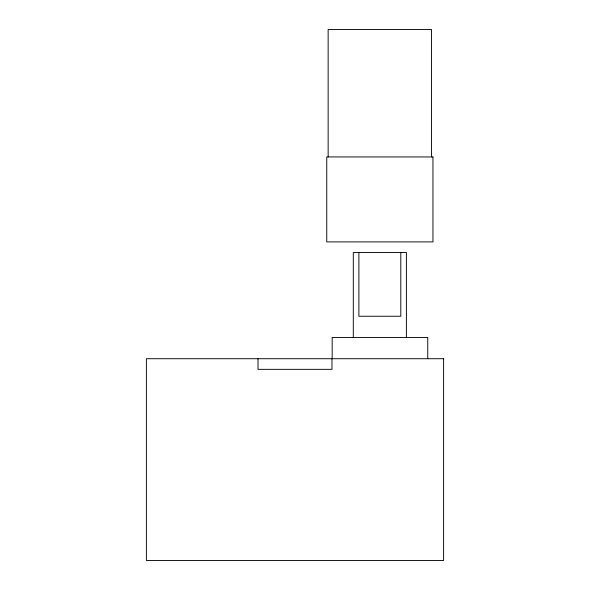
<?xml version="1.0" encoding="UTF-8"?>
<svg xmlns="http://www.w3.org/2000/svg" width="590" height="590" viewBox="0 0 590 590"><rect width="100%" height="100%" fill="white"/><g stroke="black" fill="none" stroke-linecap="round" stroke-linejoin="round"><path stroke-width="0.89" d="M431.548 156.94L431.548 29.5L328.143 29.5L328.143 156.94M427.75 358.72L427.75 337.48L332.17 337.48L332.17 358.72M406.399 337.48L406.399 252.52L353.299 252.52L353.299 337.48M400.802 252.52L400.802 316.24L358.89 316.24L358.89 252.52M331.986 358.72L331.986 369.34L258.014 369.34L258.014 358.72M432.949 156.94L326.749 156.94L326.749 241.9L432.949 241.9L432.949 156.94M443.614 358.72L146.386 358.72L146.386 560.5L443.614 560.5L443.614 358.72"/></g></svg>
